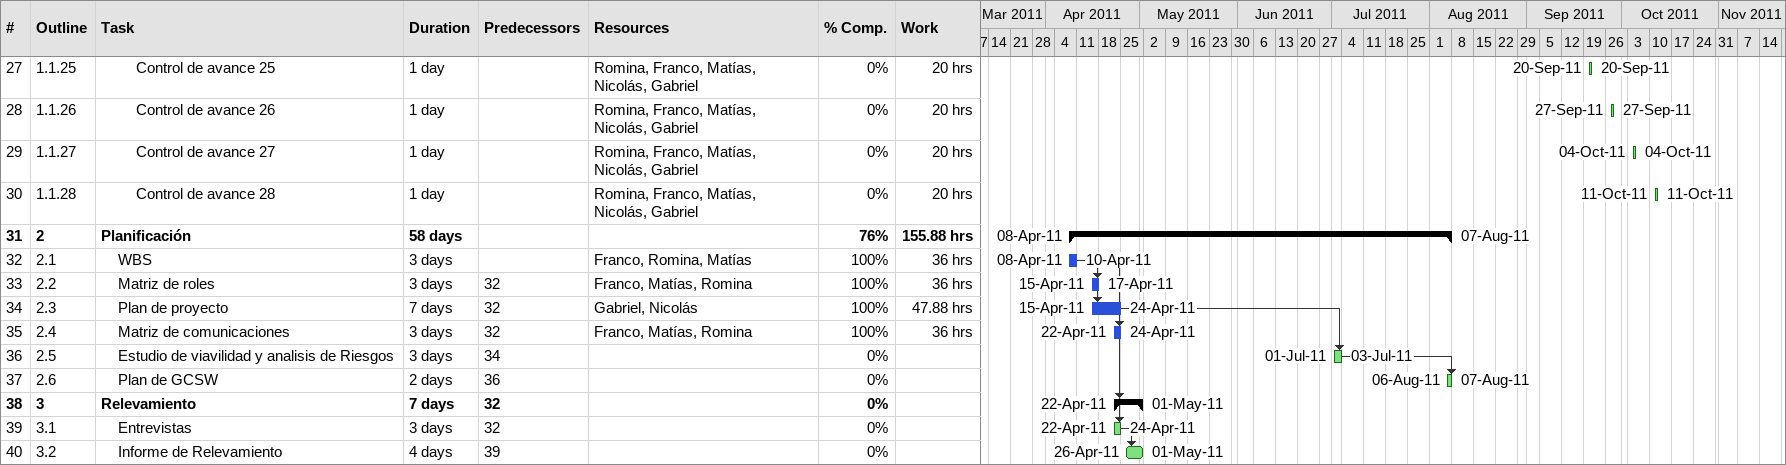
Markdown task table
| ID | WBS | Task | Duration | Start | Finish | Predecessors | Resources | % complete | Work (h) |
|---|---|---|---|---|---|---|---|---|---|
| 27 | 1.1.25 | Control de avance 25 | 1d | 2011-09-20 | 2011-09-20 |  | Romina, Franco, Matías, Nicolás, Gabriel | 0 | 20 |
| 28 | 1.1.26 | Control de avance 26 | 1d | 2011-09-27 | 2011-09-27 |  | Romina, Franco, Matías, Nicolás, Gabriel | 0 | 20 |
| 29 | 1.1.27 | Control de avance 27 | 1d | 2011-10-04 | 2011-10-04 |  | Romina, Franco, Matías, Nicolás, Gabriel | 0 | 20 |
| 30 | 1.1.28 | Control de avance 28 | 1d | 2011-10-11 | 2011-10-11 |  | Romina, Franco, Matías, Nicolás, Gabriel | 0 | 20 |
| 31 | 2 | **Planificación** | 58d | 2011-04-08 | 2011-08-07 |  |  | 76 | 155.88 |
| 32 | 2.1 | WBS | 3d | 2011-04-08 | 2011-04-10 |  | Franco, Romina, Matías | 100 | 36 |
| 33 | 2.2 | Matriz de roles | 3d | 2011-04-15 | 2011-04-17 | 32 | Franco, Matías, Romina | 100 | 36 |
| 34 | 2.3 | Plan de proyecto | 7d | 2011-04-15 | 2011-04-24 | 32 | Gabriel, Nicolás | 100 | 47.88 |
| 35 | 2.4 | Matriz de comunicaciones | 3d | 2011-04-22 | 2011-04-24 | 32 | Franco, Matías, Romina | 100 | 36 |
| 36 | 2.5 | Estudio de viavilidad y analisis de Riesgos | 3d | 2011-07-01 | 2011-07-03 | 34 |  | 0 |  |
| 37 | 2.6 | Plan de GCSW | 2d | 2011-08-06 | 2011-08-07 | 36 |  | 0 |  |
| 38 | 3 | **Relevamiento** | 7d | 2011-04-22 | 2011-05-01 | 32 |  | 0 |  |
| 39 | 3.1 | Entrevistas | 3d | 2011-04-22 | 2011-04-24 | 32 |  | 0 |  |
| 40 | 3.2 | Informe de Relevamiento | 4d | 2011-04-26 | 2011-05-01 | 39 |  | 0 |  |
